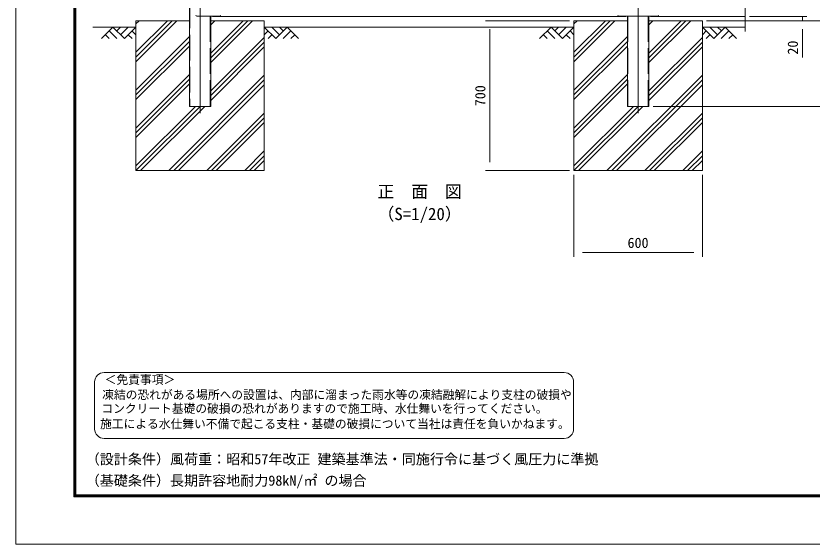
# Model space of a CAD drawing. Units: millimetres, scale not verified. Extents: x -4200 to 4200, y -2970 to 2970.
# Drawn here: x -4200 to -483, y -2970 to -504 of the extents above; entities that cross this region are included whole.
import ezdxf
from ezdxf.enums import TextEntityAlignment as Align

# ---------------------------------------------------------------- set-up
doc = ezdxf.new("R2010")
doc.units = ezdxf.units.MM
doc.header["$LTSCALE"] = 20
doc.linetypes.add('DASHED', pattern=[7.5, 6, -1.5])
doc.linetypes.add('USER1', pattern=[50.8, 31.75, -6.35, 6.35, -6.35])
for name, color, linetype, lineweight in [('0-0_D-TTL', 2, 'Continuous', 18), ('0-1_D-TTL-TXT', 7, 'Continuous', 18), ('0-2_D-BMK', 2, 'USER1', 13), ('0-3_D-DCR-HCH', 7, 'Continuous', 9), ('0-4_D-STR1', 1, 'Continuous', 18), ('0-5_D-STR3', 3, 'Continuous', 13), ('0-6_D-STR4', 7, 'Continuous', 9), ('0-7_D-STR-DIM', 7, 'Continuous', 9), ('0-B_D-BGD', 7, 'Continuous', 9)]:
    doc.layers.add(name, color=color, linetype=linetype, lineweight=lineweight)
doc.styles.add('ＭＳ ゴシック', font='')
doc.styles.get('ＭＳ ゴシック').set_extended_font_data('MS Gothic')

msp = doc.modelspace()

# ---------------------------------------------------------------- linework, layer by layer
at = {"layer": '0-0_D-TTL'}
for points in [[(-4200, 2970), (4200, 2970), (4200, -2970), (-4200, -2970)], [(-3930, 2750), (3930, 2750), (3930, -2750), (-3930, -2750)], [(-3927.5, 2747.5), (3927.5, 2747.5), (3927.5, -2747.5), (-3927.5, -2747.5)], [(-3925, 2745), (3925, 2745), (3925, -2745), (-3925, -2745)], [(-3922.5, 2742.5), (3922.5, 2742.5), (3922.5, -2742.5), (-3922.5, -2742.5)], [(-3920, 2740), (3920, 2740), (3920, -2740), (-3920, -2740)]]:
    msp.add_lwpolyline(points, close=True, dxfattribs=at)
at = {"layer": '0-1_D-TTL-TXT', "color": 2}
for p, q in [((-1640.32, -2169.09), (-3788.59, -2169.09)), ((-3832.51, -2213.01), (-3832.51, -2432.63)), ((-1596.4, -2432.63), (-1596.4, -2213.01)), ((-3788.59, -2476.55), (-1640.32, -2476.55))]:
    msp.add_line(p, q, dxfattribs=at)
for centre, start, end in [((-3788.59, -2213.01), 90, 180), ((-1640.32, -2213.01), 0, 90), ((-3788.59, -2432.63), 180, 270), ((-1640.32, -2432.63), 270, 0)]:
    msp.add_arc(centre, 43.92, start, end, dxfattribs=at)
at = {"layer": '0-2_D-BMK'}
for p, q in [((-3340.4, 1708.74), (-3340.4, -965.76)), ((-1295.4, 1708.74), (-1295.4, -965.76))]:
    msp.add_line(p, q, dxfattribs=at)
at = {"layer": '0-3_D-DCR-HCH'}
for p, q in [((-3640.4, -540.91), (-3625.25, -525.76)), ((-3640.4, -717.69), (-3448.48, -525.76)), ((-3640.4, -695.59), (-3470.57, -525.76)), ((-3640.4, -673.49), (-3492.67, -525.76)), ((-3290.4, -544.46), (-3271.7, -525.76)), ((-3290.4, -721.24), (-3094.92, -525.76)), ((-3290.4, -699.14), (-3117.02, -525.76)), ((-3290.4, -677.04), (-3139.12, -525.76)), ((-1595.4, -540.91), (-1580.25, -525.76)), ((-1595.4, -717.69), (-1403.48, -525.76)), ((-1595.4, -695.59), (-1425.57, -525.76)), ((-1595.4, -673.49), (-1447.67, -525.76)), ((-1245.4, -544.46), (-1226.7, -525.76)), ((-1245.4, -721.24), (-1049.92, -525.76)), ((-1245.4, -699.14), (-1072.02, -525.76)), ((-1245.4, -677.04), (-1094.12, -525.76)), ((-3640.4, -850.27), (-3390.4, -600.27)), ((-3640.4, -872.37), (-3390.4, -622.37)), ((-3290.4, -853.82), (-3040.4, -603.82)), ((-3290.4, -875.92), (-3040.4, -625.92)), ((-1595.4, -850.27), (-1345.4, -600.27)), ((-1595.4, -872.37), (-1345.4, -622.37)), ((-1245.4, -853.82), (-995.4, -603.82)), ((-1245.4, -875.92), (-995.4, -625.92)), ((-3640.4, -894.46), (-3390.4, -644.46)), ((-3290.4, -898.02), (-3040.4, -648.02)), ((-1595.4, -894.46), (-1345.4, -644.46)), ((-1245.4, -898.02), (-995.4, -648.02)), ((-3640.4, -1027.04), (-3390.4, -777.04)), ((-1595.4, -1027.04), (-1345.4, -777.04)), ((-3640.4, -1049.14), (-3390.4, -799.14)), ((-3485.56, -1225.76), (-3040.4, -780.6)), ((-3463.47, -1225.76), (-3040.4, -802.7)), ((-1595.4, -1049.14), (-1345.4, -799.14)), ((-1440.56, -1225.76), (-995.4, -780.6)), ((-1418.47, -1225.76), (-995.4, -802.7)), ((-3640.4, -1071.24), (-3390.4, -821.24)), ((-3441.37, -1225.76), (-3040.4, -824.79)), ((-1595.4, -1071.24), (-1345.4, -821.24)), ((-1396.37, -1225.76), (-995.4, -824.79)), ((-3640.4, -1203.82), (-3362.34, -925.76)), ((-3640.24, -1225.76), (-3340.24, -925.76)), ((-3618.15, -1225.76), (-3318.15, -925.76)), ((-1595.4, -1203.82), (-1317.34, -925.76)), ((-1595.24, -1225.76), (-1295.24, -925.76)), ((-1573.15, -1225.76), (-1273.15, -925.76)), ((-3308.79, -1225.76), (-3040.4, -957.37)), ((-1263.79, -1225.76), (-995.4, -957.37)), ((-3286.69, -1225.76), (-3040.4, -979.47)), ((-3264.59, -1225.76), (-3040.4, -1001.57)), ((-1241.69, -1225.76), (-995.4, -979.47)), ((-1219.59, -1225.76), (-995.4, -1001.57)), ((-3132.01, -1225.76), (-3040.4, -1134.15)), ((-1087.01, -1225.76), (-995.4, -1134.15)), ((-3109.91, -1225.76), (-3040.4, -1156.25)), ((-3087.82, -1225.76), (-3040.4, -1178.35)), ((-1064.91, -1225.76), (-995.4, -1156.25)), ((-1042.82, -1225.76), (-995.4, -1178.35))]:
    msp.add_line(p, q, dxfattribs=at)
at = {"layer": '0-4_D-STR1'}
for p, q in [((-3390.4, 1648.74), (-3390.4, -925.76)), ((-3290.4, -504.26), (-3290.4, -925.76)), ((-3290.4, -504.26), (-3290.4, -925.76)), ((-3282.9, -505.76), (-3282.9, -504.26)), ((-3282.9, -505.76), (-1352.9, -505.76)), ((-1352.9, -504.26), (-1352.9, -505.76)), ((-1345.4, -504.26), (-1345.4, -925.76)), ((-1245.4, -504.26), (-1245.4, -925.76)), ((-1237.9, -505.76), (-1237.9, -504.26)), ((-1237.9, -505.76), (-795.4, -505.76)), ((-3290.4, -925.76), (-3390.4, -925.76)), ((-1245.4, -925.76), (-1345.4, -925.76))]:
    msp.add_line(p, q, dxfattribs=at)
at = {"layer": '0-4_D-STR1', "linetype": 'DASHED'}
for p, q in [((-3388.1, 1658.74), (-3388.1, -925.76)), ((-3292.7, -504.26), (-3292.7, -925.76)), ((-1343.1, -504.26), (-1343.1, -925.76)), ((-1247.7, -504.26), (-1247.7, -925.76))]:
    msp.add_line(p, q, dxfattribs=at)
at = {"layer": '0-5_D-STR3'}
for p, q in [((-3355.4, -504.26), (-3250.4, -504.26)), ((-1385.4, -504.26), (-1205.4, -504.26))]:
    msp.add_line(p, q, dxfattribs=at)
for centre, start, end in [((-3355.4, -499.26), 180, 270), ((-3250.4, -499.26), 270, 0), ((-1385.4, -499.26), 180, 270), ((-1205.4, -499.26), 270, 0)]:
    msp.add_arc(centre, 5, start, end, dxfattribs=at)
at = {"layer": '0-6_D-STR4'}
for points in [[(-3390.4, -525.76), (-3640.4, -525.76), (-3640.4, -1225.76), (-3040.4, -1225.76), (-3040.4, -525.76), (-3290.4, -525.76)], [(-1345.4, -525.76), (-1595.4, -525.76), (-1595.4, -1225.76), (-995.4, -1225.76), (-995.4, -525.76), (-1245.4, -525.76)]]:
    msp.add_lwpolyline(points, dxfattribs=at)
at = {"layer": '0-7_D-STR-DIM'}
for p, q in [((-775.4, -505.76), (-508.03, -505.76)), ((-775.4, -505.76), (-508.03, -505.76)), ((-528.03, -505.76), (-528.03, -525.76)), ((-1615.4, -525.76), (-2007.11, -525.76)), ((-975.4, -525.76), (-372.2, -525.76)), ((-975.4, -525.76), (-372.2, -525.76)), ((-975.4, -525.76), (-508.03, -525.76)), ((-1987.11, -565.76), (-1987.11, -1185.76)), ((-528.03, -565.76), (-528.03, -697.15)), ((-1225.4, -925.76), (-372.2, -925.76)), ((-1225.4, -925.76), (-245.61, -925.76)), ((-1615.4, -1225.76), (-2007.11, -1225.76)), ((-1595.4, -1245.76), (-1595.4, -1628.28)), ((-995.4, -1245.76), (-995.4, -1628.28)), ((-1035.4, -1608.28), (-1555.4, -1608.28))]:
    msp.add_line(p, q, dxfattribs=at)
msp.add_lwpolyline([(-795.4, -575.76), (-795.4, 58.59), (-830.64, 71.42), (-760.16, 97.07), (-795.4, 109.89), (-795.4, 1134.34)], dxfattribs=at)
at = {"layer": '0-B_D-BGD'}
for p, q in [((-3640.4, -555.76), (-3840.4, -555.76)), ((-3746.83, -555.76), (-3800.04, -608.97)), ((-3746.83, -555.76), (-3693.62, -608.97)), ((-3729.09, -573.5), (-3711.35, -555.76)), ((-3711.35, -591.23), (-3675.88, -555.76)), ((-3693.62, -608.97), (-3640.4, -555.76)), ((-1595.4, -555.76), (-3040.4, -555.76)), ((-2987.19, -608.97), (-3040.4, -555.76)), ((-2969.45, -591.23), (-3004.93, -555.76)), ((-2933.98, -555.76), (-2987.19, -608.97)), ((-2951.72, -573.5), (-2969.45, -555.76)), ((-2933.98, -555.76), (-2880.77, -608.97)), ((-1701.83, -555.76), (-1755.04, -608.97)), ((-1701.83, -555.76), (-1648.62, -608.97)), ((-1684.09, -573.5), (-1666.35, -555.76)), ((-1666.35, -591.23), (-1630.88, -555.76)), ((-1648.62, -608.97), (-1595.4, -555.76)), ((-995.4, -555.76), (-795.4, -555.76)), ((-942.19, -608.97), (-995.4, -555.76)), ((-924.45, -591.23), (-959.93, -555.76)), ((-888.98, -555.76), (-942.19, -608.97)), ((-906.72, -573.5), (-924.45, -555.76)), ((-888.98, -555.76), (-835.77, -608.97)), ((-3782.3, -591.23), (-3764.48, -608.97)), ((-3764.57, -573.5), (-3728.93, -608.97)), ((-3675.88, -591.23), (-3658.06, -608.97)), ((-3658.14, -573.5), (-3640.4, -591.15)), ((-3022.67, -573.5), (-3040.4, -591.15)), ((-3004.93, -591.23), (-3022.75, -608.97)), ((-2916.24, -573.5), (-2951.88, -608.97)), ((-2898.5, -591.23), (-2916.32, -608.97)), ((-1737.3, -591.23), (-1719.48, -608.97)), ((-1719.57, -573.5), (-1683.93, -608.97)), ((-1630.88, -591.23), (-1613.06, -608.97)), ((-1613.14, -573.5), (-1595.4, -591.15)), ((-977.67, -573.5), (-995.4, -591.15)), ((-959.93, -591.23), (-977.75, -608.97)), ((-871.24, -573.5), (-906.88, -608.97)), ((-853.5, -591.23), (-871.32, -608.97))]:
    msp.add_line(p, q, dxfattribs=at)

# ---------------------------------------------------------------- texts
at = {"layer": '0-1_D-TTL-TXT', "style": 'ＭＳ ゴシック'}
for s, height, p in [('正\u3000面\u3000図', 57.77, (-2512.14, -1370.22)), ('（S=1/20）', 57.77, (-2512.14, -1474.44)), ('＜免責事項＞ \u3000\u3000', 40.18, (-3785.34, -2234.26)), ('凍結の恐れがある場所への設置は、内部に溜まった雨水等の凍結融解により支柱の破損や', 40.18, (-3797.22, -2304.97)), ('コンクリート基礎の破損の恐れがありますので施工時、水仕舞いを行ってください。', 40.18, (-3800.83, -2369.46)), ('施工による水仕舞い不備で起こる支柱・基礎の破損について当社は責任を負いかねます。 ', 40.18, (-3806.97, -2441.05)), ('（設計条件）風荷重：昭和57年改正 建築基準法・同施行令に基づく風圧力に準拠', 48.09, (-3874.23, -2611.77)), ('（基礎条件）長期許容地耐力98kN/㎡ の場合', 48.09, (-3874.23, -2711.77))]:
    msp.add_text(s, height=height, dxfattribs=at).set_placement(p, align=Align.BOTTOM_LEFT)
at = {"layer": '0-7_D-STR-DIM', "style": 'ＭＳ ゴシック'}
for s, p in [('20', (-534.78, -684.2)), ('700', (-1993.86, -925.26))]:
    msp.add_text(s, height=48.09, rotation=90, dxfattribs=at).set_placement(p, align=Align.BOTTOM_LEFT)
msp.add_text('600', height=48.09, dxfattribs=at).set_placement((-1344.65, -1601.53), align=Align.BOTTOM_LEFT)

doc.saveas('drawing.dxf')
